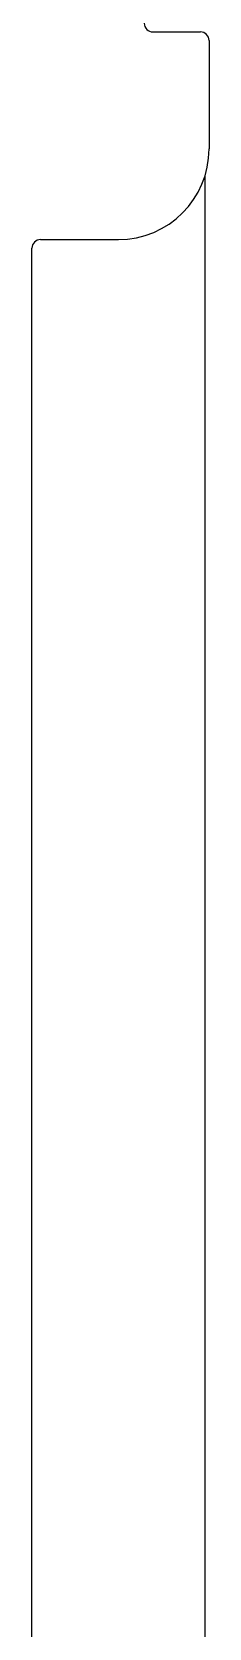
# Model space of a CAD drawing. Header units: millimetres. Extents: x -548 to 182, y -381 to 381.
# Drawn here: x -547.8 to -527.2, y -196 to -11.5 of the extents above; entities that cross this region are included whole.
import ezdxf

# ---------------------------------------------------------------- set-up
doc = ezdxf.new("R2010")
doc.units = ezdxf.units.MM

msp = doc.modelspace()

# ---------------------------------------------------------------- linework, layer by layer
at = {"color": 7, "linetype": 'Continuous', "lineweight": 25}
for p, q in [((-533.75, -11.5), (-528.25, -11.5)), ((-527.25, -12.5), (-527.25, -25)), ((-527.75, -28.2), (-527.75, -241.3)), ((-547.75, -233), (-547.75, -36.5)), ((-546.75, -35.5), (-537.75, -35.5))]:
    msp.add_line(p, q, dxfattribs=at)
for centre, radius, start, end in [((-533.75, -10.5), 1, 180, 270), ((-528.25, -12.5), 1, 0, 90), ((-537.75, -25), 10.5, 270, 360), ((-546.75, -36.5), 1, 90, 180)]:
    msp.add_arc(centre, radius, start, end, dxfattribs=at)

doc.saveas('drawing.dxf')
